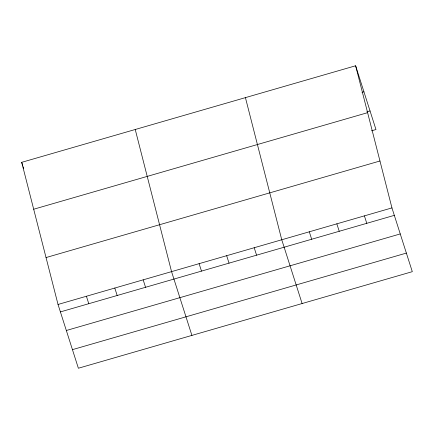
<?xml version="1.0" encoding="UTF-8"?>
<svg xmlns="http://www.w3.org/2000/svg" width="434" height="434" viewBox="0 0 434 434"><rect width="100%" height="100%" fill="white"/><g stroke="black" fill="none" stroke-linecap="round" stroke-linejoin="round"><path stroke-width="0.65" d="M355.625 65.767L391.951 207.902L412.3 271.673L78.375 368.233L58.026 304.462L21.7 162.327L355.625 65.767L375.974 129.538L371.488 130.835M362.01 92.355L363.931 91.802M366.839 111.874L370.045 110.952M33.689 209.231L367.609 112.672M46.037 257.557L379.962 160.998M58.026 304.462L391.951 207.902M60.402 311.91L394.327 215.351M66.331 330.496L400.256 233.937M72.445 349.647L406.37 253.087M364.403 215.872L366.779 223.32M336.849 223.835L339.231 231.284M309.301 231.805L311.677 239.253M302.107 303.54L281.753 239.769L245.427 97.634M254.205 247.733L256.581 255.181M226.656 255.702L229.033 263.15M199.108 263.666L201.484 271.114M191.909 335.401L171.56 271.635L135.234 129.495M143.177 279.843L145.553 287.292M114.793 288.051L117.169 295.5M86.409 296.254L88.786 303.702M21.7 162.327L22.693 165.43M23.089 166.672L23.68 168.533"/></g></svg>
